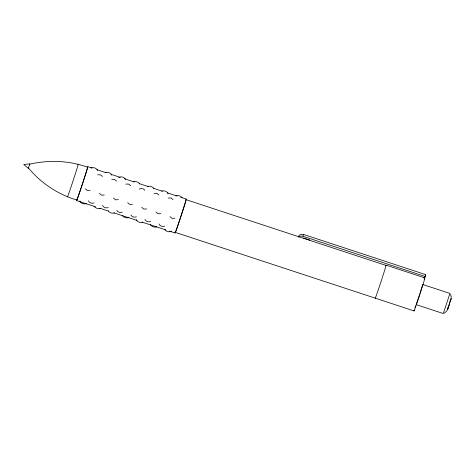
<?xml version="1.0" encoding="UTF-8"?>
<svg xmlns="http://www.w3.org/2000/svg" width="475" height="475" viewBox="0 0 475 475"><rect width="100%" height="100%" fill="white"/><g stroke="black" fill="none" stroke-linecap="round" stroke-linejoin="round"><path stroke-width="0.71" d="M447.931 307.349L447.604 309.385L449.736 302.634M451.09 298.674L451.161 296.269L450.496 294.316M420.203 292.802L422.744 284.501L449.932 293.443L443.288 313.536L416.1 304.594M444.262 313.168C449.006 310.371 448.97 303.958 450.929 299.339M450.858 299.624L451.173 298.336M28.464 167.978C40.601 182.804 58.075 194.578 76.79 199.993M298.621 237.162A4.518 2.921 17.3 0 1 302.913 236.253L303.489 234.424L425.742 274.633L424.371 279.033M303.507 238.693L303.715 238.034L309.73 240.018L309.522 240.671M423.973 278.184L424.573 276.266L302.913 236.253M419.989 293.461L416.504 303.691M450.134 301.465L450.472 300.497M424.573 276.266L424.092 277.632L385.896 265.068M424.294 278.724L425.742 274.633M29.723 164.166C48.557 159.838 69.279 160.443 87.602 167.283M450.728 299.79L450.882 299.398L449.944 301.203M118.869 177.555C120.935 176.005 124.325 177.258 125.626 179.295M129.022 217.182C126.956 218.732 123.565 217.473 122.265 215.442M171.35 231.105C169.29 232.655 165.894 231.396 164.599 229.366M139.24 189.121C141.022 187.916 143.693 188.522 144.804 190.35M91.04 167.918C93.29 167.034 96.763 168.073 97.512 170.525M105.153 172.562C107.403 171.677 110.871 172.71 111.619 175.168M133.374 181.842C135.565 180.963 138.48 181.943 139.733 183.932M86.302 203.615C84.051 204.493 80.578 203.46 79.83 201.002M147.482 186.485C149.678 185.606 152.588 186.58 153.847 188.575M100.409 208.252C98.212 209.131 95.303 208.157 94.05 206.162M161.595 191.122C163.839 190.237 167.313 191.277 168.061 193.729M114.517 212.895C112.326 213.774 109.41 212.794 108.157 210.799M175.703 195.765C177.899 194.887 180.809 195.86 182.067 197.855M142.738 222.175C140.493 223.06 137.02 222.021 136.272 219.569M156.851 226.818C154.601 227.697 151.133 226.664 150.385 224.206M94.109 202.896C92.103 203.817 89.282 202.867 88.463 200.759M108.217 207.533C106.21 208.46 103.396 207.51 102.57 205.402M122.33 212.177C120.418 213.055 117.812 212.236 116.82 210.366M136.438 216.82C134.526 217.698 131.925 216.879 130.928 215.003M150.551 221.457C148.538 222.383 145.724 221.427 144.899 219.319M164.659 226.1C162.652 227.02 159.832 226.07 159.012 223.963M97.624 174.83L100.326 174.77L102.475 176.427M111.732 179.473L114.439 179.408L116.583 181.07M125.845 184.11L128.547 184.051L130.69 185.707M154.066 193.396L156.768 193.331L158.911 194.987M168.174 198.033L170.875 197.974L173.025 199.631M90.179 190.356L87.424 190.558L85.334 188.765M104.292 194.999L101.537 195.201L99.441 193.402M118.4 199.637L115.645 199.844L113.555 198.045M132.513 204.28L129.758 204.482L127.662 202.683M146.621 208.923L143.866 209.125L141.77 207.326M160.734 213.56L157.979 213.762L155.883 211.969M174.842 218.203L172.087 218.405L169.991 216.606M87.804 166.689L92.019 168.079M96.948 169.7L106.091 172.704M111.013 174.325L120.157 177.329M124.379 178.719L134.229 181.961M139.151 183.576L148.295 186.586M153.223 188.207L162.367 191.211M167.289 192.832L177.139 196.074M180.654 197.226L186.283 199.078M386.032 265.436L186.087 199.672A17.284 0.321 -71.8 0 0 185.939 199.856M414.016 310.899L175.275 232.382A17.284 0.321 -71.8 0 0 179.841 219.592A17.284 0.321 -71.8 0 0 185.868 200.604M76.594 200.587L95.588 206.833M99.809 208.222L108.252 210.995M113.875 212.848L137.091 220.483M142.013 222.104L165.935 229.965M169.45 231.123L175.079 232.976M78.084 164.386A17.284 0.321 -71.8 0 1 73.393 179.853A17.284 0.321 -71.8 0 1 67.42 196.905M424.68 278.38A17.284 0.321 -71.8 0 1 419.288 295.99A17.284 0.321 -71.8 0 1 414.236 309.973M414.966 307.479A17.284 0.321 -71.8 0 1 415.5 305.734M186.129 199.268A17.907 0.333 -71.8 0 1 180.536 217.52A17.907 0.333 -71.8 0 1 175.305 232.008M87.649 166.879A17.907 0.333 -71.8 0 1 82.056 185.131A17.907 0.333 -71.8 0 1 76.825 199.619M87.453 167.467A17.284 0.321 -71.8 0 1 82.062 185.078A17.284 0.321 -71.8 0 1 77.009 199.061M385.884 265.62A17.284 0.321 -71.8 0 1 381.199 281.081A17.284 0.321 -71.8 0 1 375.22 298.14M298.733 236.627A4.518 2.921 17.3 0 1 303.489 234.424M29.812 163.97L28.357 168.37L23.75 164.415L29.812 163.97"/></g></svg>
